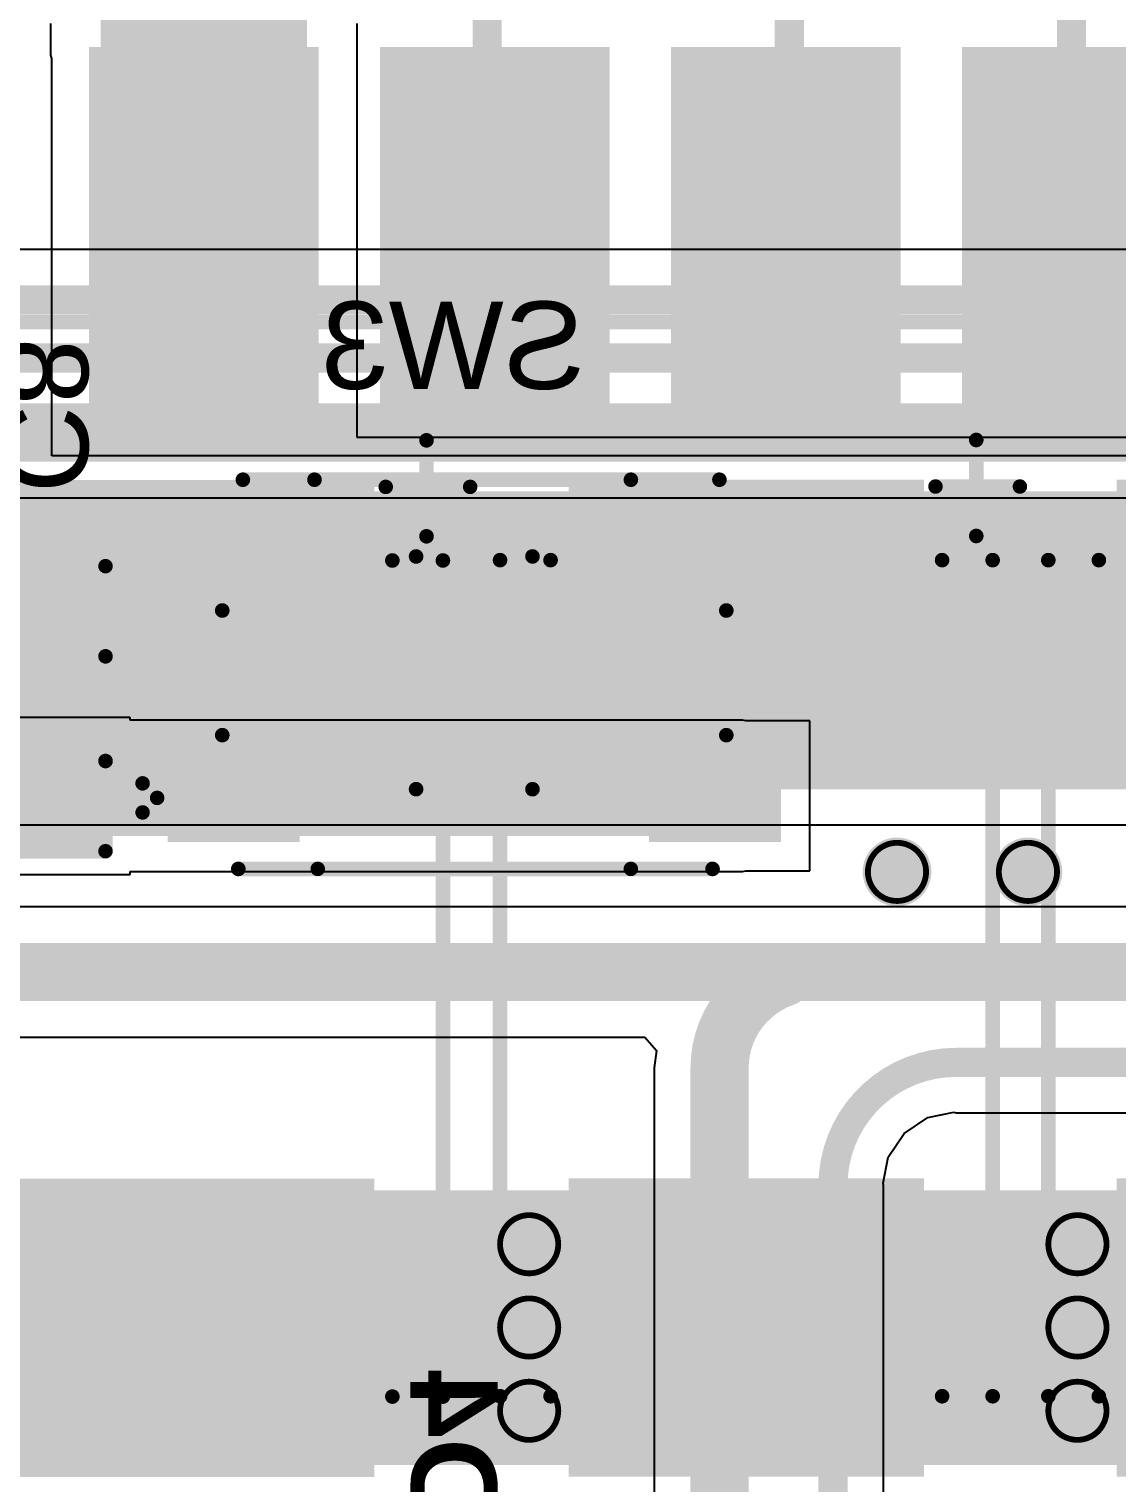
# Model space of a CAD drawing. Header units: inches. Extents: x -46 to 312, y 0 to 111.
# Drawn here: x -7.75 to 1.74, y 6.3 to 18.99 of the extents above; entities that cross this region are included whole.
import ezdxf

# ---------------------------------------------------------------- set-up
doc = ezdxf.new("R2010")
doc.units = ezdxf.units.IN
for name, color, linetype in [('Bottom Layer', 5, 'Continuous'), ('Bottom Overlay', 54, 'Continuous'), ('Bottom Paste', 16, 'Continuous'), ('Bottom Solder', 6, 'Continuous'), ('Drill Drawing', 1, 'Continuous'), ('Top Layer', 1, 'Continuous'), ('Top Overlay', 2, 'Continuous'), ('Top Paste', 8, 'Continuous'), ('Top Solder', 216, 'Continuous'), ('Via Holes', 16, 'Continuous')]:
    doc.layers.add(name, color=color, linetype=linetype)
doc.styles.add('Arial', font='', dxfattribs={"height": 0.2})
doc.styles.add('Arial_Bold', font='', dxfattribs={"height": 0.2})
doc.styles.get('Arial').set_extended_font_data('Arial')
doc.styles.get('Arial_Bold').set_extended_font_data('Arial', bold=True)

# ---------------------------------------------------------------- blocks, each defined once
blk = doc.blocks.new('TSA016A2518A_B_14')
at = {"layer": 'Bottom Layer'}
for points in [[(-2.625, 1.425), (-1.575, 1.425), (-1.575, 0.725), (-2.625, 0.725)], [(1.575, 1.425), (2.625, 1.425), (2.625, 0.725), (1.575, 0.725)], [(-2.625, -0.725), (-1.575, -0.725), (-1.575, -1.425), (-2.625, -1.425)], [(1.575, -0.725), (2.625, -0.725), (2.625, -1.425), (1.575, -1.425)]]:
    blk.add_hatch(color=5, dxfattribs=at).paths.add_polyline_path(points)
at = {"layer": 'Bottom Paste'}
for points in [[(-2.625, 1.425), (-1.575, 1.425), (-1.575, 0.725), (-2.625, 0.725)], [(1.575, 1.425), (2.625, 1.425), (2.625, 0.725), (1.575, 0.725)], [(-2.625, -0.725), (-1.575, -0.725), (-1.575, -1.425), (-2.625, -1.425)], [(1.575, -0.725), (2.625, -0.725), (2.625, -1.425), (1.575, -1.425)]]:
    blk.add_hatch(color=16, dxfattribs=at).paths.add_polyline_path(points)
at = {"layer": 'Bottom Solder'}
for points in [[(-2.676, 1.476), (-1.524, 1.476), (-1.524, 0.674), (-2.676, 0.674)], [(1.524, 1.476), (2.676, 1.476), (2.676, 0.674), (1.524, 0.674)], [(-2.676, -0.674), (-1.524, -0.674), (-1.524, -1.476), (-2.676, -1.476)], [(1.524, -0.674), (2.676, -0.674), (2.676, -1.476), (1.524, -1.476)]]:
    blk.add_hatch(color=6, dxfattribs=at).paths.add_polyline_path(points)
at = {"layer": 'Bottom Overlay'}
for points in [[(-2.02, 1.686, 0.127, 0.127, 0), (-1.395, 1.686, 0.127, 0.127, 0)], [(-1.395, 1.686, 0.127, 0.127, 0), (1.367, 1.686, 0.127, 0.127, 0)], [(1.367, 1.686, 0.127, 0.127, 0), (2.14, 1.686, 0.127, 0.127, 0)], [(-0.508, -1.016, 0.127, 0.127, -1), (-0.508, 1.016, 0.127, 0.127, 0)], [(-0.508, 1.016, 0.127, 0.127, 0), (0.508, 1.016, 0.127, 0.127, 0)], [(0.508, 1.016, 0.127, 0.127, -1), (0.508, -1.016, 0.127, 0.127, 0)], [(-2.2, -0.544, 0.127, 0.127, 0), (-2.2, 0.544, 0.127, 0.127, 0)], [(2.2, -0.544, 0.127, 0.127, 0), (2.2, 0.544, 0.127, 0.127, 0)], [(-2.896, -0.965, 0.127, 0.127, 0), (-2.769, -1.092, 0.127, 0.127, 0)], [(-2.896, -1.219, 0.127, 0.127, 0), (-2.896, -0.965, 0.127, 0.127, 0)], [(-0.508, -1.016, 0.127, 0.127, 0), (0.508, -1.016, 0.127, 0.127, 0)], [(-2.896, -1.219, 0.127, 0.127, 0), (-2.769, -1.092, 0.127, 0.127, 0)], [(-2.06, -1.712, 0.127, 0.127, 0), (-1.366, -1.712, 0.127, 0.127, 0)], [(-1.366, -1.712, 0.127, 0.127, 0), (1.366, -1.712, 0.127, 0.127, 0)], [(1.366, -1.712, 0.127, 0.127, 0), (2.08, -1.712, 0.127, 0.127, 0)]]:
    blk.add_lwpolyline(points, format="xyseb", dxfattribs=at)
for points in [[(-2.052, 1.686, 0.0635, 0.0635, 1), (-1.988, 1.686, 0.0635, 0.0635, 1)], [(-1.427, 1.686, 0.0635, 0.0635, 1), (-1.363, 1.686, 0.0635, 0.0635, 1)], [(-1.427, 1.686, 0.0635, 0.0635, 1), (-1.363, 1.686, 0.0635, 0.0635, 1)], [(1.335, 1.686, 0.0635, 0.0635, 1), (1.399, 1.686, 0.0635, 0.0635, 1)], [(1.335, 1.686, 0.0635, 0.0635, 1), (1.399, 1.686, 0.0635, 0.0635, 1)], [(2.108, 1.686, 0.0635, 0.0635, 1), (2.172, 1.686, 0.0635, 0.0635, 1)], [(-0.54, 1.016, 0.0635, 0.0635, 1), (-0.476, 1.016, 0.0635, 0.0635, 1)], [(-0.54, 1.016, 0.0635, 0.0635, 1), (-0.476, 1.016, 0.0635, 0.0635, 1)], [(0.476, 1.016, 0.0635, 0.0635, 1), (0.54, 1.016, 0.0635, 0.0635, 1)], [(0.476, 1.016, 0.0635, 0.0635, 1), (0.54, 1.016, 0.0635, 0.0635, 1)], [(-2.232, 0.544, 0.0635, 0.0635, 1), (-2.168, 0.544, 0.0635, 0.0635, 1)], [(2.168, 0.544, 0.0635, 0.0635, 1), (2.232, 0.544, 0.0635, 0.0635, 1)], [(-2.232, -0.544, 0.0635, 0.0635, 1), (-2.168, -0.544, 0.0635, 0.0635, 1)], [(2.168, -0.544, 0.0635, 0.0635, 1), (2.232, -0.544, 0.0635, 0.0635, 1)], [(-2.927, -0.965, 0.0635, 0.0635, 1), (-2.864, -0.965, 0.0635, 0.0635, 1)], [(-2.927, -0.965, 0.0635, 0.0635, 1), (-2.864, -0.965, 0.0635, 0.0635, 1)], [(-0.54, -1.016, 0.0635, 0.0635, 1), (-0.476, -1.016, 0.0635, 0.0635, 1)], [(-0.54, -1.016, 0.0635, 0.0635, 1), (-0.476, -1.016, 0.0635, 0.0635, 1)], [(0.476, -1.016, 0.0635, 0.0635, 1), (0.54, -1.016, 0.0635, 0.0635, 1)], [(0.476, -1.016, 0.0635, 0.0635, 1), (0.54, -1.016, 0.0635, 0.0635, 1)], [(-2.8, -1.092, 0.0635, 0.0635, 1), (-2.737, -1.092, 0.0635, 0.0635, 1)], [(-2.8, -1.092, 0.0635, 0.0635, 1), (-2.737, -1.092, 0.0635, 0.0635, 1)], [(-2.927, -1.219, 0.0635, 0.0635, 1), (-2.864, -1.219, 0.0635, 0.0635, 1)], [(-2.927, -1.219, 0.0635, 0.0635, 1), (-2.864, -1.219, 0.0635, 0.0635, 1)], [(-2.092, -1.712, 0.0635, 0.0635, 1), (-2.028, -1.712, 0.0635, 0.0635, 1)], [(-1.398, -1.712, 0.0635, 0.0635, 1), (-1.335, -1.712, 0.0635, 0.0635, 1)], [(-1.398, -1.712, 0.0635, 0.0635, 1), (-1.335, -1.712, 0.0635, 0.0635, 1)], [(1.335, -1.712, 0.0635, 0.0635, 1), (1.398, -1.712, 0.0635, 0.0635, 1)], [(1.335, -1.712, 0.0635, 0.0635, 1), (1.398, -1.712, 0.0635, 0.0635, 1)], [(2.048, -1.712, 0.0635, 0.0635, 1), (2.112, -1.712, 0.0635, 0.0635, 1)]]:
    blk.add_lwpolyline(points, format="xyseb", close=True, dxfattribs=at)
blk = doc.blocks.new('HC_12_M______SMD_17')
at = {"layer": 'Top Layer'}
for points in [[(-14.873, 4.366), (-11.873, 4.366), (-11.873, 2.566), (-14.873, 2.566)], [(-14.873, 1.826), (-11.873, 1.826), (-11.873, 0.026), (-14.873, 0.026)], [(-14.873, -0.714), (-11.873, -0.714), (-11.873, -2.514), (-14.873, -2.514)], [(-14.873, -3.254), (-11.873, -3.254), (-11.873, -5.054), (-14.873, -5.054)]]:
    blk.add_hatch(color=1, dxfattribs=at).paths.add_polyline_path(points)
at = {"layer": 'Top Paste'}
for points in [[(-14.873, 4.366), (-11.873, 4.366), (-11.873, 2.566), (-14.873, 2.566)], [(-14.873, 1.826), (-11.873, 1.826), (-11.873, 0.026), (-14.873, 0.026)], [(-14.873, -0.714), (-11.873, -0.714), (-11.873, -2.514), (-14.873, -2.514)], [(-14.873, -3.254), (-11.873, -3.254), (-11.873, -5.054), (-14.873, -5.054)]]:
    blk.add_hatch(color=8, dxfattribs=at).paths.add_polyline_path(points)
at = {"layer": 'Top Solder'}
for points in [[(-14.975, 4.468), (-11.772, 4.468), (-11.772, 2.465), (-14.975, 2.465)], [(-14.975, 1.928), (-11.772, 1.928), (-11.772, -0.075), (-14.975, -0.075)], [(-14.975, -0.612), (-11.772, -0.612), (-11.772, -2.615), (-14.975, -2.615)], [(-14.975, -3.152), (-11.772, -3.152), (-11.772, -5.155), (-14.975, -5.155)]]:
    blk.add_hatch(color=216, dxfattribs=at).paths.add_polyline_path(points)
at = {"layer": 'Top Overlay'}
blk.add_lwpolyline([(-14.173, 8.126, 0.127, 0.127, 0), (-14.173, -6.274, 0.127, 0.127, 0)], format="xyseb", dxfattribs=at)
blk = doc.blocks.new('CASE_D_20')
at = {"layer": 'Top Layer'}
for points in [[(-4.25, 1.45), (-1.85, 1.45), (-1.85, -1.45), (-4.25, -1.45)], [(1.85, 1.45), (4.25, 1.45), (4.25, -1.45), (1.85, -1.45)]]:
    blk.add_hatch(color=1, dxfattribs=at).paths.add_polyline_path(points)
at = {"layer": 'Top Paste'}
for points in [[(-4.25, 1.45), (-1.85, 1.45), (-1.85, -1.45), (-4.25, -1.45)], [(1.85, 1.45), (4.25, 1.45), (4.25, -1.45), (1.85, -1.45)]]:
    blk.add_hatch(color=8, dxfattribs=at).paths.add_polyline_path(points)
at = {"layer": 'Top Solder'}
for points in [[(-4.352, 1.552), (-1.748, 1.552), (-1.748, -1.552), (-4.352, -1.552)], [(1.748, 1.552), (4.352, 1.552), (4.352, -1.552), (1.748, -1.552)]]:
    blk.add_hatch(color=216, dxfattribs=at).paths.add_polyline_path(points)
at = {"layer": 'Top Overlay'}
for points in [[(-4.293, 1.651, 0.127, 0.127, 0), (-4.293, 2.388, 0.127, 0.127, 0)], [(-3.65, 1.709, 0.127, 0.127, 0), (-3.65, 2.15, 0.127, 0.127, 0)], [(3.65, 2.15, 0.127, 0.127, 0), (-3.65, 2.15, 0.127, 0.127, 0)], [(3.65, 1.709, 0.127, 0.127, 0), (3.65, 2.15, 0.127, 0.127, 0)], [(-3.861, 2.007, 0.127, 0.127, 0), (-4.699, 2.007, 0.127, 0.127, 0)], [(-3.65, -2.15, 0.127, 0.127, 0), (-3.65, -1.709, 0.127, 0.127, 0)], [(3.65, -2.15, 0.127, 0.127, 0), (3.65, -1.709, 0.127, 0.127, 0)], [(3.65, -2.15, 0.127, 0.127, 0), (-3.65, -2.15, 0.127, 0.127, 0)]]:
    blk.add_lwpolyline(points, format="xyseb", dxfattribs=at)
for points in [[(-4.324, 2.388, 0.0635, 0.0635, 1), (-4.261, 2.388, 0.0635, 0.0635, 1)], [(-3.682, 2.15, 0.0635, 0.0635, 1), (-3.618, 2.15, 0.0635, 0.0635, 1)], [(-3.682, 2.15, 0.0635, 0.0635, 1), (-3.618, 2.15, 0.0635, 0.0635, 1)], [(3.618, 2.15, 0.0635, 0.0635, 1), (3.682, 2.15, 0.0635, 0.0635, 1)], [(3.618, 2.15, 0.0635, 0.0635, 1), (3.682, 2.15, 0.0635, 0.0635, 1)], [(-4.731, 2.007, 0.0635, 0.0635, 1), (-4.667, 2.007, 0.0635, 0.0635, 1)], [(-3.893, 2.007, 0.0635, 0.0635, 1), (-3.829, 2.007, 0.0635, 0.0635, 1)], [(-4.324, 1.651, 0.0635, 0.0635, 1), (-4.261, 1.651, 0.0635, 0.0635, 1)], [(-3.682, 1.709, 0.0635, 0.0635, 1), (-3.618, 1.709, 0.0635, 0.0635, 1)], [(3.618, 1.709, 0.0635, 0.0635, 1), (3.682, 1.709, 0.0635, 0.0635, 1)], [(-3.682, -1.709, 0.0635, 0.0635, 1), (-3.618, -1.709, 0.0635, 0.0635, 1)], [(3.618, -1.709, 0.0635, 0.0635, 1), (3.682, -1.709, 0.0635, 0.0635, 1)], [(-3.682, -2.15, 0.0635, 0.0635, 1), (-3.618, -2.15, 0.0635, 0.0635, 1)], [(-3.682, -2.15, 0.0635, 0.0635, 1), (-3.618, -2.15, 0.0635, 0.0635, 1)], [(3.618, -2.15, 0.0635, 0.0635, 1), (3.682, -2.15, 0.0635, 0.0635, 1)], [(3.618, -2.15, 0.0635, 0.0635, 1), (3.682, -2.15, 0.0635, 0.0635, 1)]]:
    blk.add_lwpolyline(points, format="xyseb", close=True, dxfattribs=at)
blk = doc.blocks.new('CASE_D_21')
at = {"layer": 'Top Layer'}
for points in [[(-4.25, 1.45), (-1.85, 1.45), (-1.85, -1.45), (-4.25, -1.45)], [(1.85, 1.45), (4.25, 1.45), (4.25, -1.45), (1.85, -1.45)]]:
    blk.add_hatch(color=1, dxfattribs=at).paths.add_polyline_path(points)
at = {"layer": 'Top Paste'}
for points in [[(-4.25, 1.45), (-1.85, 1.45), (-1.85, -1.45), (-4.25, -1.45)], [(1.85, 1.45), (4.25, 1.45), (4.25, -1.45), (1.85, -1.45)]]:
    blk.add_hatch(color=8, dxfattribs=at).paths.add_polyline_path(points)
at = {"layer": 'Top Solder'}
for points in [[(-4.352, 1.552), (-1.748, 1.552), (-1.748, -1.552), (-4.352, -1.552)], [(1.748, 1.552), (4.352, 1.552), (4.352, -1.552), (1.748, -1.552)]]:
    blk.add_hatch(color=216, dxfattribs=at).paths.add_polyline_path(points)
at = {"layer": 'Top Overlay'}
for points in [[(-4.293, 1.651, 0.127, 0.127, 0), (-4.293, 2.388, 0.127, 0.127, 0)], [(3.65, 2.15, 0.127, 0.127, 0), (-3.65, 2.15, 0.127, 0.127, 0)], [(-3.65, 1.709, 0.127, 0.127, 0), (-3.65, 2.15, 0.127, 0.127, 0)], [(3.65, 1.709, 0.127, 0.127, 0), (3.65, 2.15, 0.127, 0.127, 0)], [(-3.861, 2.007, 0.127, 0.127, 0), (-4.699, 2.007, 0.127, 0.127, 0)], [(-3.65, -2.15, 0.127, 0.127, 0), (-3.65, -1.709, 0.127, 0.127, 0)], [(3.65, -2.15, 0.127, 0.127, 0), (3.65, -1.709, 0.127, 0.127, 0)], [(3.65, -2.15, 0.127, 0.127, 0), (-3.65, -2.15, 0.127, 0.127, 0)]]:
    blk.add_lwpolyline(points, format="xyseb", dxfattribs=at)
for points in [[(-4.324, 2.388, 0.0635, 0.0635, 1), (-4.261, 2.388, 0.0635, 0.0635, 1)], [(-3.682, 2.15, 0.0635, 0.0635, 1), (-3.618, 2.15, 0.0635, 0.0635, 1)], [(-3.682, 2.15, 0.0635, 0.0635, 1), (-3.618, 2.15, 0.0635, 0.0635, 1)], [(3.618, 2.15, 0.0635, 0.0635, 1), (3.682, 2.15, 0.0635, 0.0635, 1)], [(3.618, 2.15, 0.0635, 0.0635, 1), (3.682, 2.15, 0.0635, 0.0635, 1)], [(-4.731, 2.007, 0.0635, 0.0635, 1), (-4.667, 2.007, 0.0635, 0.0635, 1)], [(-3.893, 2.007, 0.0635, 0.0635, 1), (-3.829, 2.007, 0.0635, 0.0635, 1)], [(-4.324, 1.651, 0.0635, 0.0635, 1), (-4.261, 1.651, 0.0635, 0.0635, 1)], [(-3.682, 1.709, 0.0635, 0.0635, 1), (-3.618, 1.709, 0.0635, 0.0635, 1)], [(3.618, 1.709, 0.0635, 0.0635, 1), (3.682, 1.709, 0.0635, 0.0635, 1)], [(-3.682, -1.709, 0.0635, 0.0635, 1), (-3.618, -1.709, 0.0635, 0.0635, 1)], [(3.618, -1.709, 0.0635, 0.0635, 1), (3.682, -1.709, 0.0635, 0.0635, 1)], [(-3.682, -2.15, 0.0635, 0.0635, 1), (-3.618, -2.15, 0.0635, 0.0635, 1)], [(-3.682, -2.15, 0.0635, 0.0635, 1), (-3.618, -2.15, 0.0635, 0.0635, 1)], [(3.618, -2.15, 0.0635, 0.0635, 1), (3.682, -2.15, 0.0635, 0.0635, 1)], [(3.618, -2.15, 0.0635, 0.0635, 1), (3.682, -2.15, 0.0635, 0.0635, 1)]]:
    blk.add_lwpolyline(points, format="xyseb", close=True, dxfattribs=at)
blk = doc.blocks.new('CASE_D_91')
at = {"layer": 'Top Layer'}
for points in [[(-4.25, 1.45), (-1.85, 1.45), (-1.85, -1.45), (-4.25, -1.45)], [(1.85, 1.45), (4.25, 1.45), (4.25, -1.45), (1.85, -1.45)]]:
    blk.add_hatch(color=1, dxfattribs=at).paths.add_polyline_path(points)
at = {"layer": 'Top Paste'}
for points in [[(-4.25, 1.45), (-1.85, 1.45), (-1.85, -1.45), (-4.25, -1.45)], [(1.85, 1.45), (4.25, 1.45), (4.25, -1.45), (1.85, -1.45)]]:
    blk.add_hatch(color=8, dxfattribs=at).paths.add_polyline_path(points)
at = {"layer": 'Top Solder'}
for points in [[(-4.352, 1.552), (-1.748, 1.552), (-1.748, -1.552), (-4.352, -1.552)], [(1.748, 1.552), (4.352, 1.552), (4.352, -1.552), (1.748, -1.552)]]:
    blk.add_hatch(color=216, dxfattribs=at).paths.add_polyline_path(points)
at = {"layer": 'Top Overlay'}
for points in [[(-4.293, 1.651, 0.127, 0.127, 0), (-4.293, 2.388, 0.127, 0.127, 0)], [(-3.65, 1.709, 0.127, 0.127, 0), (-3.65, 2.15, 0.127, 0.127, 0)], [(3.65, 2.15, 0.127, 0.127, 0), (-3.65, 2.15, 0.127, 0.127, 0)], [(3.65, 1.709, 0.127, 0.127, 0), (3.65, 2.15, 0.127, 0.127, 0)], [(-3.861, 2.007, 0.127, 0.127, 0), (-4.699, 2.007, 0.127, 0.127, 0)], [(-3.65, -2.15, 0.127, 0.127, 0), (-3.65, -1.709, 0.127, 0.127, 0)], [(3.65, -2.15, 0.127, 0.127, 0), (3.65, -1.709, 0.127, 0.127, 0)], [(3.65, -2.15, 0.127, 0.127, 0), (-3.65, -2.15, 0.127, 0.127, 0)]]:
    blk.add_lwpolyline(points, format="xyseb", dxfattribs=at)
for points in [[(-4.324, 2.388, 0.0635, 0.0635, 1), (-4.261, 2.388, 0.0635, 0.0635, 1)], [(-3.682, 2.15, 0.0635, 0.0635, 1), (-3.618, 2.15, 0.0635, 0.0635, 1)], [(-3.682, 2.15, 0.0635, 0.0635, 1), (-3.618, 2.15, 0.0635, 0.0635, 1)], [(3.618, 2.15, 0.0635, 0.0635, 1), (3.682, 2.15, 0.0635, 0.0635, 1)], [(3.618, 2.15, 0.0635, 0.0635, 1), (3.682, 2.15, 0.0635, 0.0635, 1)], [(-4.731, 2.007, 0.0635, 0.0635, 1), (-4.667, 2.007, 0.0635, 0.0635, 1)], [(-3.893, 2.007, 0.0635, 0.0635, 1), (-3.829, 2.007, 0.0635, 0.0635, 1)], [(-4.324, 1.651, 0.0635, 0.0635, 1), (-4.261, 1.651, 0.0635, 0.0635, 1)], [(-3.682, 1.709, 0.0635, 0.0635, 1), (-3.618, 1.709, 0.0635, 0.0635, 1)], [(3.618, 1.709, 0.0635, 0.0635, 1), (3.682, 1.709, 0.0635, 0.0635, 1)], [(-3.682, -1.709, 0.0635, 0.0635, 1), (-3.618, -1.709, 0.0635, 0.0635, 1)], [(3.618, -1.709, 0.0635, 0.0635, 1), (3.682, -1.709, 0.0635, 0.0635, 1)], [(-3.682, -2.15, 0.0635, 0.0635, 1), (-3.618, -2.15, 0.0635, 0.0635, 1)], [(-3.682, -2.15, 0.0635, 0.0635, 1), (-3.618, -2.15, 0.0635, 0.0635, 1)], [(3.618, -2.15, 0.0635, 0.0635, 1), (3.682, -2.15, 0.0635, 0.0635, 1)], [(3.618, -2.15, 0.0635, 0.0635, 1), (3.682, -2.15, 0.0635, 0.0635, 1)]]:
    blk.add_lwpolyline(points, format="xyseb", close=True, dxfattribs=at)
blk = doc.blocks.new('C__0603_B_93')
at = {"layer": 'Bottom Layer'}
for points in [[(-1.143, -0.445), (-1.143, 0.445), (-0.381, 0.445), (-0.381, -0.445)], [(0.381, -0.445), (0.381, 0.445), (1.143, 0.445), (1.143, -0.445)]]:
    blk.add_hatch(color=5, dxfattribs=at).paths.add_polyline_path(points)
at = {"layer": 'Bottom Paste'}
for points in [[(-1.143, -0.445), (-1.143, 0.445), (-0.381, 0.445), (-0.381, -0.445)], [(0.381, -0.445), (0.381, 0.445), (1.143, 0.445), (1.143, -0.445)]]:
    blk.add_hatch(color=16, dxfattribs=at).paths.add_polyline_path(points)
at = {"layer": 'Bottom Solder'}
for points in [[(-1.203, -0.504), (-1.203, 0.504), (-0.321, 0.504), (-0.321, -0.504)], [(0.321, -0.504), (0.321, 0.504), (1.203, 0.504), (1.203, -0.504)]]:
    blk.add_hatch(color=6, dxfattribs=at).paths.add_polyline_path(points)
at = {"layer": 'Bottom Overlay'}
for points in [[(-1.245, 0.533, 0.127, 0.127, 0), (-0.457, 0.533, 0.127, 0.127, 0)], [(-1.245, 0.533, 0.127, 0.127, 0), (-1.245, -0.533, 0.127, 0.127, 0)], [(0.457, 0.533, 0.127, 0.127, 0), (1.245, 0.533, 0.127, 0.127, 0)], [(1.245, 0.533, 0.127, 0.127, 0), (1.245, -0.533, 0.127, 0.127, 0)], [(-1.245, -0.533, 0.127, 0.127, 0), (-0.457, -0.533, 0.127, 0.127, 0)], [(0.457, -0.533, 0.127, 0.127, 0), (1.245, -0.533, 0.127, 0.127, 0)]]:
    blk.add_lwpolyline(points, format="xyseb", dxfattribs=at)
for points in [[(-1.276, 0.533, 0.0635, 0.0635, 1), (-1.213, 0.533, 0.0635, 0.0635, 1)], [(-1.276, 0.533, 0.0635, 0.0635, 1), (-1.213, 0.533, 0.0635, 0.0635, 1)], [(-0.489, 0.533, 0.0635, 0.0635, 1), (-0.425, 0.533, 0.0635, 0.0635, 1)], [(0.425, 0.533, 0.0635, 0.0635, 1), (0.489, 0.533, 0.0635, 0.0635, 1)], [(1.213, 0.533, 0.0635, 0.0635, 1), (1.276, 0.533, 0.0635, 0.0635, 1)], [(1.213, 0.533, 0.0635, 0.0635, 1), (1.276, 0.533, 0.0635, 0.0635, 1)], [(-1.276, -0.533, 0.0635, 0.0635, 1), (-1.213, -0.533, 0.0635, 0.0635, 1)], [(-1.276, -0.533, 0.0635, 0.0635, 1), (-1.213, -0.533, 0.0635, 0.0635, 1)], [(-0.489, -0.533, 0.0635, 0.0635, 1), (-0.425, -0.533, 0.0635, 0.0635, 1)], [(0.425, -0.533, 0.0635, 0.0635, 1), (0.489, -0.533, 0.0635, 0.0635, 1)], [(1.213, -0.533, 0.0635, 0.0635, 1), (1.276, -0.533, 0.0635, 0.0635, 1)], [(1.213, -0.533, 0.0635, 0.0635, 1), (1.276, -0.533, 0.0635, 0.0635, 1)]]:
    blk.add_lwpolyline(points, format="xyseb", close=True, dxfattribs=at)

msp = doc.modelspace()

# ---------------------------------------------------------------- hatches: boundary and pattern name
at = {"layer": 'Bottom Layer'}
msp.add_hatch(color=5, dxfattribs=at).paths.add_polyline_path([(-1.527, 12.646), (-9.144, 12.646), (-9.144, 11.946), (-1.527, 11.946)])
h = msp.add_hatch(color=5, dxfattribs=at)
edge = h.paths.add_edge_path()
edge.add_arc((-0.178, 11.633), 0.3, 0, 360)
h = msp.add_hatch(color=5, dxfattribs=at)
edge = h.paths.add_edge_path()
edge.add_arc((0.965, 11.633), 0.3, 0, 360)
h = msp.add_hatch(color=5, dxfattribs=at)
edge = h.paths.add_edge_path()
edge.add_arc((-3.389, 8.382), 0.3, 0, 360)
h = msp.add_hatch(color=5, dxfattribs=at)
edge = h.paths.add_edge_path()
edge.add_arc((1.397, 8.382), 0.3, 0, 360)
h = msp.add_hatch(color=5, dxfattribs=at)
edge = h.paths.add_edge_path()
edge.add_arc((-3.389, 7.655), 0.3, 0, 360)
h = msp.add_hatch(color=5, dxfattribs=at)
edge = h.paths.add_edge_path()
edge.add_arc((1.397, 7.655), 0.3, 0, 360)
h = msp.add_hatch(color=5, dxfattribs=at)
edge = h.paths.add_edge_path()
edge.add_arc((-3.389, 6.928), 0.3, 0, 360)
h = msp.add_hatch(color=5, dxfattribs=at)
edge = h.paths.add_edge_path()
edge.add_arc((1.397, 6.928), 0.3, 0, 360)
at = {"layer": 'Top Layer'}
for points in [[(-7.128, 17.018), (-5.328, 17.018), (-5.328, 19.797), (-7.128, 19.797)], [(-11.941, 12.355), (4.743, 12.355), (4.743, 14.955), (-11.941, 14.955)], [(-7.742, 6.455), (4.743, 6.455), (4.743, 8.852), (-7.742, 8.852)]]:
    msp.add_hatch(color=1, dxfattribs=at).paths.add_polyline_path(points)
h = msp.add_hatch(color=1, dxfattribs=at)
edge = h.paths.add_edge_path()
edge.add_arc((-0.178, 11.633), 0.3, 0, 360)
h = msp.add_hatch(color=1, dxfattribs=at)
edge = h.paths.add_edge_path()
edge.add_arc((0.965, 11.633), 0.3, 0, 360)
h = msp.add_hatch(color=1, dxfattribs=at)
edge = h.paths.add_edge_path()
edge.add_arc((-3.389, 8.382), 0.3, 0, 360)
h = msp.add_hatch(color=1, dxfattribs=at)
edge = h.paths.add_edge_path()
edge.add_arc((1.397, 8.382), 0.3, 0, 360)
h = msp.add_hatch(color=1, dxfattribs=at)
edge = h.paths.add_edge_path()
edge.add_arc((-3.389, 7.655), 0.3, 0, 360)
h = msp.add_hatch(color=1, dxfattribs=at)
edge = h.paths.add_edge_path()
edge.add_arc((1.397, 7.655), 0.3, 0, 360)
h = msp.add_hatch(color=1, dxfattribs=at)
edge = h.paths.add_edge_path()
edge.add_arc((-3.389, 6.928), 0.3, 0, 360)
h = msp.add_hatch(color=1, dxfattribs=at)
edge = h.paths.add_edge_path()
edge.add_arc((1.397, 6.928), 0.3, 0, 360)
at = {"layer": 'Via Holes'}
h = msp.add_hatch(color=7, dxfattribs=at)
edge = h.paths.add_edge_path()
edge.add_arc((-0.178, 11.633), 0.15, 0, 360)
h = msp.add_hatch(color=7, dxfattribs=at)
edge = h.paths.add_edge_path()
edge.add_arc((0.965, 11.633), 0.15, 0, 360)
h = msp.add_hatch(color=7, dxfattribs=at)
edge = h.paths.add_edge_path()
edge.add_arc((-3.389, 8.382), 0.15, 0, 360)
h = msp.add_hatch(color=7, dxfattribs=at)
edge = h.paths.add_edge_path()
edge.add_arc((1.397, 8.382), 0.15, 0, 360)
h = msp.add_hatch(color=7, dxfattribs=at)
edge = h.paths.add_edge_path()
edge.add_arc((-3.389, 7.655), 0.15, 0, 360)
h = msp.add_hatch(color=7, dxfattribs=at)
edge = h.paths.add_edge_path()
edge.add_arc((1.397, 7.655), 0.15, 0, 360)
h = msp.add_hatch(color=7, dxfattribs=at)
edge = h.paths.add_edge_path()
edge.add_arc((-3.389, 6.928), 0.15, 0, 360)
h = msp.add_hatch(color=7, dxfattribs=at)
edge = h.paths.add_edge_path()
edge.add_arc((1.397, 6.928), 0.15, 0, 360)

# ---------------------------------------------------------------- linework, layer by layer
at = {"layer": 'Bottom Layer'}
for p, q in [((2.582, 17.068), (-10.255, 17.068)), ((-8.284, 14.899), (2.935, 14.899)), ((-6.871, 12.982), (-8.369, 12.982)), ((-6.871, 12.957), (-6.871, 12.982)), ((-1.527, 12.957), (-6.871, 12.957)), ((-1.497, 12.951), (-1.527, 12.957)), ((-0.938, 12.951), (-1.497, 12.951)), ((-0.938, 11.641), (-0.938, 12.951)), ((-8.369, 11.61), (-6.871, 11.61)), ((-6.871, 11.61), (-6.871, 11.635)), ((-6.871, 11.635), (-1.527, 11.635)), ((-1.527, 11.635), (-1.497, 11.641)), ((-1.497, 11.641), (-0.938, 11.641)), ((2.799, 11.329), (-14.259, 11.329)), ((-14.259, 10.19), (-2.378, 10.19)), ((-2.378, 10.19), (-2.278, 10.075)), ((-2.278, 10.075), (-2.298, 9.921)), ((-2.298, 9.921), (-2.297, 9.921)), ((-2.297, 9.921), (-2.297, 2.675)), ((0.092, 9.489), (0.318, 9.534)), ((0.318, 9.534), (0.338, 9.53)), ((0.338, 9.53), (3.513, 9.53)), ((-0.116, 9.35), (0.092, 9.489)), ((-0.256, 9.141), (-0.116, 9.35)), ((-0.3, 8.915), (-0.256, 9.141)), ((-0.296, 8.895), (-0.3, 8.915)), ((-0.296, 3.854), (-0.296, 8.895))]:
    msp.add_line(p, q, dxfattribs=at)
for points in [[(-10.255, 16.628, 0.254, 0.254, 0), (2.612, 16.628, 0.254, 0.254, 0)], [(-9.661, 16.12, 0.254, 0.254, 0), (2.965, 16.12, 0.254, 0.254, 0)], [(-8.284, 15.469, 0.508, 0.508, 0), (3.505, 15.469, 0.508, 0.508, 0)], [(-15.008, 10.759, 0.508, 0.508, 0), (2.799, 10.759, 0.508, 0.508, 0)], [(-1.727, 9.921, 0.508, 0.508, -0.317881), (-1.168, 10.711, 0.508, 0.508, 0)], [(-1.727, 2.675, 0.508, 0.508, 0), (-1.727, 9.921, 0.508, 0.508, 0)], [(-0.737, 8.895, 0.254, 0.254, -0.414214), (0.338, 9.97, 0.254, 0.254, 0)], [(0.338, 9.97, 0.254, 0.254, 0), (3.513, 9.97, 0.254, 0.254, 0)], [(-0.737, 1.829, 0.254, 0.254, 0), (-0.737, 8.895, 0.254, 0.254, 0)]]:
    msp.add_lwpolyline(points, format="xyseb", dxfattribs=at)
for points in [[(-1.295, 10.711, 0.254, 0.254, 1), (-1.041, 10.711, 0.254, 0.254, 1)], [(-1.854, 9.921, 0.254, 0.254, 1), (-1.6, 9.921, 0.254, 0.254, 1)], [(-1.854, 9.921, 0.254, 0.254, 1), (-1.6, 9.921, 0.254, 0.254, 1)], [(0.275, 9.97, 0.127, 0.127, 1), (0.402, 9.97, 0.127, 0.127, 1)], [(0.275, 9.97, 0.127, 0.127, 1), (0.402, 9.97, 0.127, 0.127, 1)], [(-0.8, 8.895, 0.127, 0.127, 1), (-0.673, 8.895, 0.127, 0.127, 1)], [(-0.8, 8.895, 0.127, 0.127, 1), (-0.673, 8.895, 0.127, 0.127, 1)]]:
    msp.add_lwpolyline(points, format="xyseb", close=True, dxfattribs=at)
at = {"layer": 'Drill Drawing'}
for points in [[(0.076, 11.633, 0.0508, 0.0508, 1), (-0.432, 11.633, 0.0508, 0.0508, 1)], [(1.219, 11.633, 0.0508, 0.0508, 1), (0.711, 11.633, 0.0508, 0.0508, 1)], [(-0.445, 11.633, 0.0254, 0.0254, 1), (-0.419, 11.633, 0.0254, 0.0254, 1)], [(0.064, 11.633, 0.0254, 0.0254, 1), (0.089, 11.633, 0.0254, 0.0254, 1)], [(0.699, 11.633, 0.0254, 0.0254, 1), (0.724, 11.633, 0.0254, 0.0254, 1)], [(1.206, 11.633, 0.0254, 0.0254, 1), (1.232, 11.633, 0.0254, 0.0254, 1)], [(-3.135, 8.382, 0.0508, 0.0508, 1), (-3.643, 8.382, 0.0508, 0.0508, 1)], [(1.651, 8.382, 0.0508, 0.0508, 1), (1.143, 8.382, 0.0508, 0.0508, 1)], [(-3.655, 8.382, 0.0254, 0.0254, 1), (-3.63, 8.382, 0.0254, 0.0254, 1)], [(-3.147, 8.382, 0.0254, 0.0254, 1), (-3.122, 8.382, 0.0254, 0.0254, 1)], [(1.13, 8.382, 0.0254, 0.0254, 1), (1.156, 8.382, 0.0254, 0.0254, 1)], [(1.638, 8.382, 0.0254, 0.0254, 1), (1.664, 8.382, 0.0254, 0.0254, 1)], [(-3.135, 7.655, 0.0508, 0.0508, 1), (-3.643, 7.655, 0.0508, 0.0508, 1)], [(1.651, 7.655, 0.0508, 0.0508, 1), (1.143, 7.655, 0.0508, 0.0508, 1)], [(-3.655, 7.655, 0.0254, 0.0254, 1), (-3.63, 7.655, 0.0254, 0.0254, 1)], [(-3.147, 7.655, 0.0254, 0.0254, 1), (-3.122, 7.655, 0.0254, 0.0254, 1)], [(1.13, 7.655, 0.0254, 0.0254, 1), (1.156, 7.655, 0.0254, 0.0254, 1)], [(1.638, 7.655, 0.0254, 0.0254, 1), (1.664, 7.655, 0.0254, 0.0254, 1)], [(-3.135, 6.928, 0.0508, 0.0508, 1), (-3.643, 6.928, 0.0508, 0.0508, 1)], [(1.651, 6.928, 0.0508, 0.0508, 1), (1.143, 6.928, 0.0508, 0.0508, 1)], [(-3.655, 6.928, 0.0254, 0.0254, 1), (-3.63, 6.928, 0.0254, 0.0254, 1)], [(-3.147, 6.928, 0.0254, 0.0254, 1), (-3.122, 6.928, 0.0254, 0.0254, 1)], [(1.13, 6.928, 0.0254, 0.0254, 1), (1.156, 6.928, 0.0254, 0.0254, 1)], [(1.638, 6.928, 0.0254, 0.0254, 1), (1.664, 6.928, 0.0254, 0.0254, 1)]]:
    msp.add_lwpolyline(points, format="xyseb", close=True, dxfattribs=at)
at = {"layer": 'Top Layer'}
for p, q in [((-7.563, 18.764), (-7.563, 19.039)), ((-4.893, 19.039), (-4.893, 15.429)), ((-7.557, 18.734), (-7.563, 18.764)), ((-7.557, 15.266), (-7.557, 18.734)), ((-4.893, 15.429), (-2.505, 15.429)), ((-2.505, 15.429), (-2.483, 15.429)), ((-2.483, 15.429), (-2.353, 15.429)), ((-2.353, 15.429), (-2.331, 15.429)), ((-2.331, 15.429), (0.035, 15.429)), ((0.035, 15.429), (0.057, 15.429)), ((0.057, 15.429), (0.187, 15.429)), ((0.187, 15.429), (0.209, 15.429)), ((0.209, 15.429), (2.597, 15.429)), ((2.845, 15.266), (-7.557, 15.266)), ((-8.744, 12.044), (4.743, 12.044))]:
    msp.add_line(p, q, dxfattribs=at)
for points in [[(1.346, 17.78, 0.254, 0.254, 0), (1.346, 31.064, 0.254, 0.254, 0)], [(-1.118, 17.764, 0.254, 0.254, 0), (-1.118, 26.67, 0.254, 0.254, 0)], [(-3.755, 17.801, 0.254, 0.254, 0), (-3.755, 22.112, 0.254, 0.254, 0)], [(-3.755, 17.801, 0.254, 0.254, 0), (-3.688, 17.734, 0.254, 0.254, 0)], [(1.346, 17.78, 0.254, 0.254, 0), (1.392, 17.734, 0.254, 0.254, 0)], [(-1.148, 17.734, 0.254, 0.254, 0), (-1.118, 17.764, 0.254, 0.254, 0)]]:
    msp.add_lwpolyline(points, format="xyseb", dxfattribs=at)
for points in [[(-3.819, 17.801, 0.127, 0.127, 1), (-3.692, 17.801, 0.127, 0.127, 1)], [(-3.819, 17.801, 0.127, 0.127, 1), (-3.692, 17.801, 0.127, 0.127, 1)], [(1.283, 17.78, 0.127, 0.127, 1), (1.41, 17.78, 0.127, 0.127, 1)], [(1.283, 17.78, 0.127, 0.127, 1), (1.41, 17.78, 0.127, 0.127, 1)], [(-3.752, 17.734, 0.127, 0.127, 1), (-3.625, 17.734, 0.127, 0.127, 1)], [(-1.212, 17.734, 0.127, 0.127, 1), (-1.085, 17.734, 0.127, 0.127, 1)], [(-1.181, 17.764, 0.127, 0.127, 1), (-1.054, 17.764, 0.127, 0.127, 1)], [(-1.181, 17.764, 0.127, 0.127, 1), (-1.054, 17.764, 0.127, 0.127, 1)], [(1.328, 17.734, 0.127, 0.127, 1), (1.455, 17.734, 0.127, 0.127, 1)]]:
    msp.add_lwpolyline(points, format="xyseb", close=True, dxfattribs=at)

# ---------------------------------------------------------------- block references
for name, p, rotation in [('HC_12_M______SMD_17', (-2.762, 30.607), 90), ('CASE_D_21', (-6.292, 10.702), 270), ('CASE_D_20', (-1.493, 10.705), 270), ('CASE_D_91', (3.293, 10.705), 270), ('C__0603_B_93', (-7.62, 13.058), 90)]:
    msp.add_blockref(name, p, dxfattribs=dict(rotation=rotation))
msp.add_blockref('TSA016A2518A_B_14', (-3.868, 13.371))

# ---------------------------------------------------------------- texts
at = {"layer": 'Bottom Overlay', "style": 'Arial', "text_generation_flag": 2}
msp.add_text('SW3', height=0.762, dxfattribs=at).set_placement((-2.9, 15.85))
at = {"layer": 'Bottom Overlay', "text_generation_flag": 2}
for s, style, p in [('C8', 'Arial', (-8.001, 14.938)), ('LED4', 'Arial_Bold', (-4.425, 4.562))]:
    msp.add_text(s, height=0.762, rotation=270, dxfattribs=dict(at, style=style)).set_placement(p)

doc.saveas('drawing.dxf')
